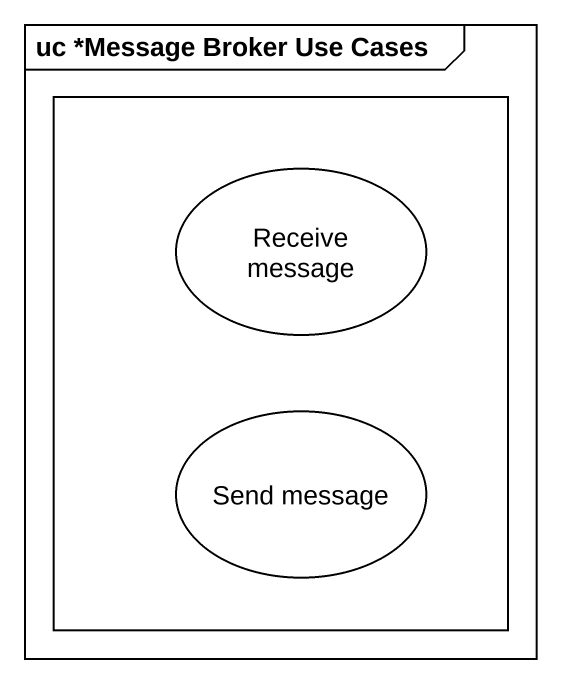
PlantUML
@startuml
mainframe uc *Message Broker Use Cases
rectangle " " as rectangle1 {
  usecase "Receive message" as Receive_message
  usecase "Send message" as Send_message
}
@enduml
